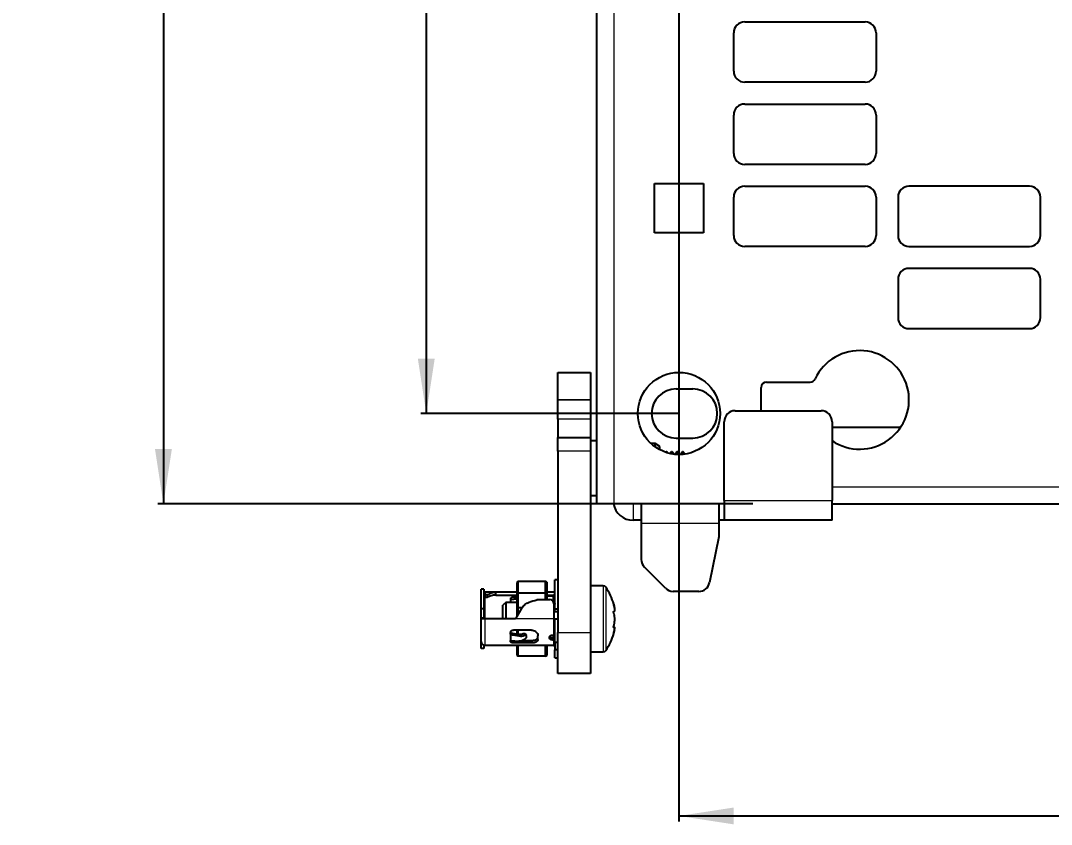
# Model space of a CAD drawing. Header units: millimetres. Extents: x -1019 to 1271, y -273 to 1986.
# Drawn here: x -1018.5 to -830.3, y -125.3 to 21.5 of the extents above; entities that cross this region are included whole.
import ezdxf

# ---------------------------------------------------------------- set-up
doc = ezdxf.new("R2010")
doc.units = ezdxf.units.MM
doc.layers.add('FORMAT', color=7, linetype='Continuous')
doc.styles.add('SLDTEXTSTYLE0', font='TXT', dxfattribs={"width": 0.75})
doc.dimstyles.new('SLDDIMSTYLE0', dxfattribs={"dimtxt": 20, "dimasz": 10, "dimexe": 0, "dimexo": 0.0625, "dimgap": 5, "dimtad": 2, "dimdec": 1, "dimrnd": 1e-09, "dimzin": 12, "dimdsep": 46, "dimtxsty": 'SLDTEXTSTYLE0', "dimsah": 1, "dimcen": 0.09, "dimadec": 0, "dimazin": 3, "dimtfac": 1, "dimtofl": 0, "dimtmove": 0, "dimatfit": 3, "dimfxl": 0, "dimfrac": 2, "dimtolj": 1, "dimtzin": 12, "dimarcsym": 0})

# ---------------------------------------------------------------- blocks, each defined once
blk = doc.blocks.new('_D')
at = {"layer": 'FORMAT'}
for p, q in [((-884.8, 1816.26), (-993.44, 1816.26)), ((-992.44, 1816.26), (-992.44, -66.76)), ((-884.8, -66.76), (-993.44, -66.76))]:
    blk.add_line(p, q, dxfattribs=at)
for points in [[(-992.44, 1816.26), (-993.98, 1806.26), (-990.9, 1806.26)], [(-992.44, -66.76), (-990.9, -56.76), (-993.98, -56.76)]]:
    blk.add_solid(points, dxfattribs=at)
at = {"layer": 'FORMAT', "insert": (-1018.22, 845.19), "char_height": 20, "attachment_point": 1, "rotation": 90, "style": 'SLDTEXTSTYLE0'}
blk.add_mtext('1883', dxfattribs=at)
blk = doc.blocks.new('_D_4')
at = {"layer": 'FORMAT'}
for p, q in [((-898.29, 874.74), (-898.29, -124.75)), ((-42.29, 874.74), (-42.29, -124.75)), ((-898.29, -123.75), (-42.29, -123.75))]:
    blk.add_line(p, q, dxfattribs=at)
for points in [[(-898.29, -123.75), (-888.29, -125.29), (-888.29, -122.21)], [(-42.29, -123.75), (-52.29, -122.21), (-52.29, -125.29)]]:
    blk.add_solid(points, dxfattribs=at)
at = {"layer": 'FORMAT', "insert": (-492.46, -97.97), "char_height": 20, "attachment_point": 1, "style": 'SLDTEXTSTYLE0'}
blk.add_mtext('856', dxfattribs=at)
blk = doc.blocks.new('_D_5')
at = {"layer": 'FORMAT'}
for p, q in [((-898.3, 1799.75), (-945.44, 1799.75)), ((-944.44, 1799.75), (-944.44, -50.25)), ((-898.3, -50.25), (-945.44, -50.25))]:
    blk.add_line(p, q, dxfattribs=at)
for points in [[(-944.44, 1799.75), (-945.98, 1789.75), (-942.9, 1789.75)], [(-944.44, -50.25), (-942.9, -40.25), (-945.98, -40.25)]]:
    blk.add_solid(points, dxfattribs=at)
at = {"layer": 'FORMAT', "insert": (-970.22, 845.19), "char_height": 20, "attachment_point": 1, "rotation": 90, "style": 'SLDTEXTSTYLE0'}
blk.add_mtext('1850', dxfattribs=at)

msp = doc.modelspace()

# ---------------------------------------------------------------- linework, layer by layer
at = {"color": 7, "linetype": 'Continuous', "lineweight": 25}
for p, q in [((-913.29, -66.75), (-913.29, 1816.25)), ((-886.29, 21.25), (-864.29, 21.25)), ((-888.29, 12.25), (-888.29, 19.25)), ((-862.29, 19.25), (-862.29, 12.25)), ((-864.29, 10.25), (-886.29, 10.25)), ((-886.29, 6.25), (-864.29, 6.25)), ((-888.29, -2.75), (-888.29, 4.25)), ((-862.29, 4.25), (-862.29, -2.75)), ((-864.29, -4.75), (-886.29, -4.75)), ((-902.79, -8.25), (-893.79, -8.25)), ((-902.79, -17.25), (-902.79, -8.25)), ((-893.79, -8.25), (-893.79, -17.25)), ((-886.29, -8.75), (-864.29, -8.75)), ((-834.29, -8.75), (-856.29, -8.75)), ((-888.29, -17.75), (-888.29, -10.75)), ((-862.29, -10.75), (-862.29, -17.75)), ((-858.29, -10.75), (-858.29, -17.75)), ((-832.29, -17.75), (-832.29, -10.75)), ((-893.79, -17.25), (-902.79, -17.25)), ((-864.29, -19.75), (-886.29, -19.75)), ((-856.29, -19.75), (-834.29, -19.75)), ((-834.29, -23.75), (-856.29, -23.75)), ((-858.29, -25.75), (-858.29, -32.75)), ((-832.29, -32.75), (-832.29, -25.75)), ((-856.29, -34.75), (-834.29, -34.75)), ((-920.44, -42.75), (-914.44, -42.75)), ((-920.44, -47.75), (-920.44, -42.75)), ((-914.44, -42.75), (-914.44, -47.75)), ((-882.29, -44.51), (-874.34, -44.51)), ((-898.79, -45.75), (-895.79, -45.75)), ((-883.29, -49.75), (-883.29, -45.51)), ((-920.44, -47.75), (-920.44, -47.76)), ((-920.44, -51.29), (-920.44, -47.76)), ((-914.44, -47.75), (-914.44, -47.76)), ((-914.44, -47.76), (-914.44, -51.29)), ((-888.04, -49.75), (-872.34, -49.75)), ((-920.44, -51.29), (-920.44, -54.64)), ((-914.44, -51.29), (-914.44, -54.64)), ((-890.04, -66.15), (-890.04, -51.75)), ((-870.34, -51.75), (-870.34, -66.15)), ((-870.34, -52.76), (-857.81, -52.76)), ((-920.44, -54.64), (-914.44, -54.64)), ((-920.44, -57.14), (-920.44, -54.64)), ((-914.44, -54.64), (-914.44, -57.14)), ((-913.29, -55.25), (-914.44, -55.25)), ((-902.65, -55.75), (-903.39, -55.75)), ((-901.79, -56.25), (-902.65, -55.75)), ((-902.65, -56.35), (-902.65, -55.75)), ((-901.79, -56.89), (-901.79, -56.25)), ((-898.79, -54.75), (-895.79, -54.75)), ((-920.44, -57.14), (-920.44, -90.25)), ((-914.44, -57.14), (-914.44, -90.25)), ((-900.66, -57.25), (-900.72, -57.35)), ((-900.52, -57.25), (-900.66, -57.25)), ((-900.66, -57.37), (-900.66, -57.25)), ((-900.38, -57.46), (-900.52, -57.25)), ((-900.52, -57.41), (-900.52, -57.25)), ((-899.66, -57.25), (-899.89, -57.58)), ((-899.52, -57.25), (-899.66, -57.25)), ((-899.66, -57.63), (-899.66, -57.25)), ((-899.21, -57.7), (-899.52, -57.25)), ((-899.52, -57.65), (-899.52, -57.25)), ((-898.66, -57.25), (-898.99, -57.72)), ((-898.52, -57.25), (-898.66, -57.25)), ((-898.66, -57.74), (-898.66, -57.25)), ((-898.17, -57.75), (-898.52, -57.25)), ((-898.52, -57.75), (-898.52, -57.25)), ((-897.66, -57.25), (-898, -57.75)), ((-897.54, -57.25), (-897.66, -57.25)), ((-897.66, -57.73), (-897.66, -57.25)), ((-897.29, -57.5), (-897.54, -57.25)), ((-897.54, -57.71), (-897.54, -57.25)), ((-897.29, -57.69), (-897.29, -57.5)), ((-914.44, -65.25), (-913.29, -65.25)), ((-910.19, -66.75), (-913.29, -66.75)), ((-905.19, -66.75), (-910.19, -66.75)), ((-905.19, -66.75), (-905.19, -70.35)), ((-891.04, -66.75), (-905.19, -66.75)), ((-891.04, -66.75), (-891.04, -70.35)), ((-890.04, -66.75), (-891.04, -66.75)), ((-890.04, -66.15), (-890.04, -69.75)), ((-870.34, -69.75), (-870.34, -66.15)), ((-870.34, -66.76), (-69.74, -66.76)), ((-905.19, -69.75), (-906.69, -69.75)), ((-905.19, -70.35), (-905.19, -76.92)), ((-890.04, -69.75), (-891.04, -69.75)), ((-891.04, -70.35), (-891.04, -72.75)), ((-870.34, -69.75), (-890.04, -69.75)), ((-891.04, -72.75), (-892.72, -81.14)), ((-900.77, -82.17), (-904.6, -78.34)), ((-927.72, -80.91), (-927.84, -81.14)), ((-927.72, -80.91), (-927.72, -83.06)), ((-922.64, -80.91), (-927.72, -80.91)), ((-922.64, -83.06), (-922.64, -80.91)), ((-922.44, -81.04), (-922.64, -80.91)), ((-920.44, -80.65), (-920.94, -80.65)), ((-920.94, -85.91), (-920.94, -80.65)), ((-933.94, -82.32), (-934.44, -82.32)), ((-934.44, -85.93), (-934.44, -82.32)), ((-933.94, -82.32), (-933.94, -85.93)), ((-927.84, -83.09), (-927.84, -81.14)), ((-922.44, -81.04), (-922.44, -83.07)), ((-912.11, -81.75), (-914.44, -81.75)), ((-894.68, -82.75), (-899.36, -82.75)), ((-931.74, -82.9), (-933.74, -82.9)), ((-933.24, -83.36), (-933.74, -83.36)), ((-933.74, -83.36), (-933.74, -83.81)), ((-933.74, -83.81), (-933.24, -83.81)), ((-933.24, -83.81), (-933.24, -83.36)), ((-931.74, -83.4), (-931.74, -82.9)), ((-927.84, -82.9), (-931.74, -82.9)), ((-931.74, -83.4), (-927.84, -83.4)), ((-929.04, -84.05), (-929.04, -84.21)), ((-929.04, -84.21), (-927.84, -84.09)), ((-929.04, -84.21), (-929.04, -84.75)), ((-928.54, -83.81), (-927.84, -83.81)), ((-927.72, -83.06), (-927.84, -83.09)), ((-927.84, -85.75), (-927.84, -83.09)), ((-927.72, -83.06), (-927.72, -85.75)), ((-922.64, -83.06), (-927.72, -83.06)), ((-924.04, -84.25), (-921.89, -84.25)), ((-922.64, -84.25), (-922.64, -83.06)), ((-922.44, -83.07), (-922.64, -83.06)), ((-921.14, -82.9), (-922.44, -82.9)), ((-922.44, -83.07), (-922.44, -84.25)), ((-922.44, -83.4), (-921.14, -83.4)), ((-921.24, -83.6), (-922.44, -83.6)), ((-921.24, -83.6), (-921.24, -84.63)), ((-921.24, -84.3), (-921.14, -84.3)), ((-933.94, -85.93), (-934.44, -85.93)), ((-934.44, -87.62), (-934.44, -85.93)), ((-933.94, -85.93), (-933.94, -87.62)), ((-929.94, -84.75), (-930.44, -85.25)), ((-930.44, -87.75), (-930.44, -85.25)), ((-927.84, -84.75), (-929.94, -84.75)), ((-929.94, -84.75), (-929.94, -87.75)), ((-926.98, -85.75), (-928.14, -87.75)), ((-927.72, -85.75), (-927.84, -85.75)), ((-927.84, -87.23), (-927.84, -85.75)), ((-926.98, -85.75), (-927.72, -85.75)), ((-927.72, -85.75), (-927.72, -87.03)), ((-920.94, -84.75), (-921.18, -84.75)), ((-921.14, -85), (-921.14, -87.75)), ((-920.94, -86.31), (-921.14, -86.3)), ((-920.94, -85.91), (-920.44, -85.91)), ((-920.94, -86.45), (-920.94, -85.91)), ((-920.44, -86.45), (-920.94, -86.45)), ((-910.05, -85.9), (-910.02, -85.9)), ((-933.94, -87.62), (-934.44, -87.62)), ((-934.44, -87.75), (-934.44, -87.62)), ((-933.74, -87.75), (-934.44, -87.75)), ((-934.44, -91.9), (-934.44, -87.75)), ((-933.94, -87.62), (-933.94, -87.75)), ((-928.14, -87.75), (-933.74, -87.75)), ((-920.94, -87.75), (-921.14, -87.75)), ((-920.94, -92.07), (-920.94, -87.75)), ((-920.94, -87.75), (-920.44, -87.75)), ((-929.04, -90.57), (-929.04, -90.24)), ((-925.24, -89.8), (-928.54, -89.8)), ((-927.84, -90.53), (-927.84, -89.8)), ((-927.72, -89.8), (-927.72, -90.57)), ((-920.44, -97.75), (-920.44, -90.25)), ((-914.44, -90.25), (-914.44, -97.75)), ((-910.08, -89.28), (-910.24, -89.28)), ((-934.44, -93.18), (-934.44, -91.9)), ((-929.04, -90.57), (-929.04, -91.7)), ((-929.04, -91.91), (-929.04, -91.7)), ((-925.24, -92.15), (-928.54, -92.15)), ((-926.96, -91.7), (-925.24, -91.7)), ((-926.16, -90.81), (-926.39, -90.51)), ((-926.11, -90.95), (-926.11, -90.97)), ((-924.04, -91.5), (-924.04, -90.83)), ((-921.94, -91.24), (-921.94, -91.12)), ((-921.39, -90.71), (-921.14, -90.71)), ((-921.39, -91.2), (-921.14, -91.2)), ((-921.39, -91.6), (-921.14, -91.6)), ((-921.24, -90.71), (-921.24, -91.2)), ((-921.24, -90.75), (-920.98, -90.75)), ((-920.44, -92.07), (-920.94, -92.07)), ((-920.94, -92.07), (-920.94, -93.39)), ((-933.94, -93.18), (-934.44, -93.18)), ((-933.94, -92.57), (-933.94, -93.18)), ((-931.74, -92.6), (-933.74, -92.6)), ((-921.14, -92.6), (-931.74, -92.6)), ((-927.84, -94.37), (-927.84, -92.6)), ((-927.72, -92.6), (-927.72, -94.6)), ((-922.64, -94.6), (-922.64, -92.6)), ((-922.44, -92.6), (-922.44, -94.47)), ((-920.94, -94.85), (-920.94, -93.39)), ((-920.44, -93.39), (-920.94, -93.39)), ((-914.44, -93.75), (-912.11, -93.75)), ((-927.84, -94.37), (-927.72, -94.6)), ((-922.64, -94.6), (-927.72, -94.6)), ((-922.64, -94.6), (-922.44, -94.47)), ((-920.94, -94.85), (-920.44, -94.85)), ((-914.44, -97.75), (-920.44, -97.75))]:
    msp.add_line(p, q, dxfattribs=at)
at = {"color": 8, "linetype": 'Continuous', "lineweight": 18}
for p, q in [((-910.19, 1816.25), (-910.19, -66.75)), ((-914.44, -47.75), (-920.44, -47.75)), ((-920.44, -47.76), (-914.44, -47.76)), ((-914.44, -51.29), (-920.44, -51.29)), ((-914.44, -57.14), (-920.44, -57.14)), ((-870.34, -63.66), (-69.74, -63.66)), ((-906.69, -66.75), (-906.69, -69.75)), ((-890.04, -66.15), (-870.34, -66.15)), ((-891.04, -70.35), (-905.19, -70.35)), ((-912.11, -81.75), (-912.11, -88.02)), ((-911.67, -81.98), (-911.67, -88.01)), ((-933.74, -83.81), (-933.74, -87.75)), ((-921.14, -84.3), (-921.14, -83.4)), ((-933.74, -87.75), (-933.74, -92.6)), ((-921.14, -87.75), (-928.14, -87.75)), ((-921.14, -90.71), (-921.14, -87.75)), ((-912.11, -88.02), (-912.11, -93.75)), ((-911.67, -88.01), (-911.67, -93.52)), ((-920.44, -90.25), (-914.44, -90.25)), ((-928.54, -91.7), (-928.54, -92.15)), ((-925.24, -92.15), (-925.24, -91.7)), ((-921.39, -91.2), (-921.39, -91.6)), ((-921.14, -92.6), (-921.14, -91.6))]:
    msp.add_line(p, q, dxfattribs=at)
at = {"color": 7, "linetype": 'Continuous', "lineweight": 25, "flags": 128}
for points in [[(-933.74, -82.9), (-933.88, -82.92), (-933.94, -82.93)], [(-920.94, -83.37), (-921, -83.39), (-921.14, -83.4)], [(-920.94, -84.28), (-921, -84.29), (-921.14, -84.3)], [(-910.02, -85.85), (-910.14, -85.33), (-910.2, -85.08)], [(-910.21, -90.45), (-910.14, -90.18), (-910.02, -89.67)], [(-921.24, -90.88), (-921.2, -90.79), (-921.18, -90.75)], [(-920.94, -90.83), (-920.94, -90.8), (-920.95, -90.78), (-920.97, -90.76), (-921, -90.74), (-921.03, -90.73), (-921.06, -90.71), (-921.1, -90.71), (-921.14, -90.71)], [(-920.94, -91.23), (-921, -91.21), (-921.14, -91.2)]]:
    msp.add_lwpolyline(points, dxfattribs=at)
at = {"color": 7, "linetype": 'Continuous', "lineweight": 25}
msp.add_circle((-898.29, -50.25), 7.5, dxfattribs=at)
for centre, radius, start, end in [((-886.29, 19.25), 2, 90, 180), ((-864.29, 19.25), 2, 0, 90), ((-886.29, 12.25), 2, 180, 270), ((-864.29, 12.25), 2, 270, 0), ((-886.29, 4.25), 2, 90, 180), ((-864.29, 4.25), 2, 0, 90), ((-886.29, -2.75), 2, 180, 270), ((-864.29, -2.75), 2, 270, 0), ((-886.29, -10.75), 2, 90, 180), ((-864.29, -10.75), 2, 0, 90), ((-856.29, -10.75), 2, 90, 180), ((-834.29, -10.75), 2, 0, 90), ((-886.29, -17.75), 2, 180, 270), ((-864.29, -17.75), 2, 270, 0), ((-856.29, -17.75), 2, 180, 270), ((-834.29, -17.75), 2, 270, 0), ((-856.29, -25.75), 2, 90, 180), ((-834.29, -25.75), 2, 0, 90), ((-856.29, -32.75), 2, 180, 270), ((-834.29, -32.75), 2, 270, 0), ((-865.29, -47.76), 9, 235.8673, 154.8493), ((-882.29, -45.51), 1, 90, 180), ((-874.34, -43.51), 1, 270, 334.8493), ((-898.79, -50.25), 4.5, 90, 270), ((-895.79, -50.25), 4.5, 270, 90), ((-888.04, -51.75), 2, 90, 180), ((-872.34, -51.75), 2, 0, 90), ((-906.69, -66.15), 3.6, 189.5941, 270), ((-903.19, -76.92), 2, 180, 225), ((-921.14, -82.7), 0.2, 270, 0), ((-912.11, -82.29), 0.54, 35.2515, 90), ((-919.84, -87.75), 10, 15.4963, 35.2515), ((-899.36, -80.75), 2, 225, 270), ((-894.68, -80.75), 2, 270, 348.6901), ((-933.74, -83.6), 0.2, 90, 180), ((-924.04, -85), 0.75, 90, 105.0484), ((-921.89, -85), 0.75, 0, 90), ((-921.04, -84.67), 0.0996, 305.5332, 356.0721), ((-933.74, -91.9), 0.7, 180, 270), ((-921.12, -91.78), 0.183, 7.3339, 95.8124), ((-919.84, -87.75), 10, 324.7485, 344.3485), ((-921.14, -92.8), 0.2, 0, 90), ((-912.11, -93.21), 0.54, 270, 324.7485)]:
    msp.add_arc(centre, radius, start, end, dxfattribs=at)
for points, knots in [([(-933.74, -82.9), (-933.74, -82.94), (-933.74, -83), (-933.74, -83.25), (-933.74, -83.36)], [0, 0, 0, 0, 0.559866, 1, 1, 1, 1]), ([(-931.74, -82.9), (-932.02, -82.94), (-932.52, -83), (-933.02, -83.25), (-933.24, -83.36)], [0, 0, 0, 0, 0.559911, 1, 1, 1, 1]), ([(-931.74, -83.4), (-932.02, -83.43), (-932.52, -83.47), (-933.02, -83.71), (-933.24, -83.81)], [0, 0, 0, 0, 0.559868, 1, 1, 1, 1]), ([(-929.04, -84.05), (-929.03, -84.02), (-929.02, -83.96), (-928.94, -83.89), (-928.81, -83.84), (-928.67, -83.81), (-928.58, -83.81), (-928.54, -83.81)], [0, 0, 0, 0, 0.214295, 0.42863, 0.64223, 0.856153, 1, 1, 1, 1]), ([(-926.98, -85.75), (-926.81, -85.54), (-926.46, -85.09), (-925.48, -84.62), (-924.72, -84.41), (-924.23, -84.28)], [0, 0, 0, 0, 0.254027, 0.526591, 1, 1, 1, 1]), ([(-920.94, -84.98), (-920.94, -84.99), (-920.94, -85.01), (-920.96, -85.04), (-921, -85.07), (-921.07, -85.08), (-921.12, -85.09), (-921.15, -85.09)], [0, 0, 0, 0, 0.187462, 0.362386, 0.517277, 0.750642, 1, 1, 1, 1]), ([(-920.94, -86.04), (-920.94, -86.05), (-920.94, -86.07), (-920.96, -86.09), (-921, -86.11), (-921.07, -86.11), (-921.11, -86.1), (-921.14, -86.1)], [0, 0, 0, 0, 0.195302, 0.377541, 0.538909, 0.761383, 1, 1, 1, 1]), ([(-910.24, -90.55), (-910.24, -90.55), (-910.24, -90.55), (-910.23, -90.52), (-910.19, -90.37), (-910.11, -90.05), (-910.04, -89.68), (-910.01, -89.41), (-910.03, -89.25), (-910.11, -89.29), (-910.19, -89.32), (-910.22, -89.31), (-910.23, -89.3), (-910.24, -89.28), (-910.24, -89.25), (-910.24, -89.22), (-910.23, -89.16), (-910.17, -88.93), (-910.08, -88.56), (-910.01, -88.07), (-910.02, -87.57), (-910.08, -87.14), (-910.16, -86.83), (-910.22, -86.61), (-910.23, -86.53), (-910.24, -86.49), (-910.24, -86.46), (-910.24, -86.44), (-910.23, -86.41), (-910.18, -86.37), (-910.1, -86.39), (-910.03, -86.35), (-910.01, -86.2), (-910.03, -85.89), (-910.1, -85.49), (-910.19, -85.16), (-910.22, -85.01), (-910.24, -84.97), (-910.24, -84.96), (-910.24, -84.95), (-910.24, -84.96), (-910.23, -85), (-910.19, -85.13), (-910.16, -85.26), (-910.14, -85.36)], [0, 0, 0, 0, 0.002669, 0.006422, 0.016822, 0.063309, 0.118617, 0.153644, 0.188957, 0.265945, 0.291246, 0.303925, 0.310299, 0.31305, 0.315831, 0.318218, 0.322425, 0.335452, 0.396277, 0.457638, 0.493644, 0.54503, 0.602606, 0.617005, 0.624239, 0.627149, 0.630093, 0.632606, 0.636406, 0.647212, 0.695726, 0.751897, 0.78647, 0.821241, 0.889001, 0.922439, 0.936242, 0.940574, 0.943357, 0.945726, 0.94809, 0.952284, 0.965237, 1, 1, 1, 1]), ([(-910.02, -85.89), (-910.01, -85.9), (-910.01, -85.9), (-910.02, -85.85), (-910.02, -85.85)], [0, 0, 0, 0, 0.963374, 1, 1, 1, 1]), ([(-929.04, -90.24), (-929.03, -90.2), (-929.02, -90.1), (-928.94, -89.97), (-928.81, -89.86), (-928.67, -89.81), (-928.58, -89.8), (-928.54, -89.8)], [0, 0, 0, 0, 0.214373, 0.428779, 0.642592, 0.856666, 1, 1, 1, 1]), ([(-929.04, -90.28), (-928.61, -90.38), (-928.02, -90.51), (-927.2, -90.62), (-926.91, -90.5), (-926.76, -90.44)], [0, 0, 0, 0, 0.56666, 0.780905, 1, 1, 1, 1]), ([(-925.24, -89.8), (-925.1, -89.81), (-924.83, -89.84), (-924.47, -90.02), (-924.21, -90.29), (-924.06, -90.57), (-924.04, -90.75), (-924.04, -90.83)], [0, 0, 0, 0, 0.213238, 0.42649, 0.63916, 0.849598, 1, 1, 1, 1]), ([(-929.04, -90.57), (-928.54, -90.68), (-927.87, -90.82), (-926.97, -90.93), (-926.67, -90.81), (-926.51, -90.75)], [0, 0, 0, 0, 0.587693, 0.790818, 1, 1, 1, 1]), ([(-929.04, -91.7), (-928.54, -91.76), (-927.87, -91.85), (-926.97, -91.74), (-926.67, -91.57), (-926.51, -91.48)], [0, 0, 0, 0, 0.587693, 0.790818, 1, 1, 1, 1]), ([(-928.54, -92.15), (-928.59, -92.15), (-928.71, -92.14), (-928.86, -92.1), (-928.97, -92.05), (-929.03, -91.98), (-929.04, -91.93), (-929.04, -91.91)], [0, 0, 0, 0, 0.214445, 0.428893, 0.643239, 0.857188, 1, 1, 1, 1]), ([(-926.76, -90.44), (-926.72, -90.43), (-926.62, -90.41), (-926.5, -90.42), (-926.45, -90.46), (-926.43, -90.47)], [0, 0, 0, 0, 0.3691258, 0.7382556, 1, 1, 1, 1]), ([(-926.11, -90.95), (-926.12, -90.91), (-926.13, -90.83), (-926.2, -90.76), (-926.31, -90.72), (-926.42, -90.72), (-926.49, -90.74), (-926.51, -90.75)], [0, 0, 0, 0, 0.225883, 0.451767, 0.67765, 0.903524, 1, 1, 1, 1]), ([(-926.51, -91.48), (-926.47, -91.46), (-926.37, -91.41), (-926.24, -91.29), (-926.15, -91.16), (-926.12, -91.05), (-926.11, -90.99), (-926.11, -90.97)], [0, 0, 0, 0, 0.225867, 0.451734, 0.677598, 0.903479, 1, 1, 1, 1]), ([(-926.39, -90.52), (-926.4, -90.5), (-926.41, -90.49), (-926.43, -90.47), (-926.43, -90.47)], [0, 0, 0, 0, 0.872289, 1, 1, 1, 1]), ([(-925.24, -91.7), (-925.1, -91.69), (-924.83, -91.68), (-924.48, -91.59), (-924.21, -91.44), (-924.06, -91.24), (-924.04, -91.1), (-924.04, -91.03)], [0, 0, 0, 0, 0.212875, 0.425767, 0.637937, 0.847353, 1, 1, 1, 1]), ([(-924.04, -91.5), (-924.05, -91.59), (-924.08, -91.75), (-924.28, -91.94), (-924.57, -92.07), (-924.91, -92.14), (-925.14, -92.15), (-925.24, -92.15)], [0, 0, 0, 0, 0.212833, 0.42585, 0.635542, 0.846587, 1, 1, 1, 1]), ([(-921.94, -91.12), (-921.93, -91.08), (-921.92, -90.99), (-921.83, -90.86), (-921.69, -90.77), (-921.53, -90.71), (-921.43, -90.71), (-921.39, -90.71)], [0, 0, 0, 0, 0.214305, 0.42865, 0.642279, 0.856223, 1, 1, 1, 1]), ([(-921.39, -91.6), (-921.45, -91.6), (-921.57, -91.59), (-921.74, -91.53), (-921.86, -91.44), (-921.93, -91.34), (-921.94, -91.27), (-921.94, -91.24)], [0, 0, 0, 0, 0.214393, 0.428789, 0.643061, 0.856854, 1, 1, 1, 1]), ([(-921.9, -90.98), (-921.88, -91.01), (-921.83, -91.08), (-921.69, -91.16), (-921.53, -91.2), (-921.43, -91.2), (-921.39, -91.2)], [0, 0, 0, 0, 0.252501, 0.531568, 0.811143, 1, 1, 1, 1])]:
    msp.add_open_spline(points, degree=3, knots=knots, dxfattribs=at)
at = {"color": 8, "linetype": 'Continuous', "lineweight": 18}
msp.add_open_spline([(-926.51, -90.75), (-926.56, -90.7), (-926.62, -90.62), (-926.71, -90.51), (-926.75, -90.46), (-926.76, -90.44)], degree=3, knots=[0, 0, 0, 0, 0.502362, 0.815418, 1, 1, 1, 1], dxfattribs=at)

# ---------------------------------------------------------------- dimensions: what is measured, and where the dimension line sits
at = {"layer": 'FORMAT'}
for base, p1, p2, angle, picture, middle in [((-992.44, -66.76), (-884.79, 1816.26), (-884.79, -66.76), 90, '_D', (-992.44, 874.75)), ((-944.44, -50.25), (-898.29, 1799.75), (-898.29, -50.25), 90, '_D_5', (-944.44, 874.75)), ((-42.29, -123.75), (-898.29, 874.75), (-42.29, 874.75), 0, '_D_4', (-470.29, -123.75))]:
    dim = msp.add_linear_dim(base=base, p1=p1, p2=p2, angle=angle, dimstyle='SLDDIMSTYLE0', dxfattribs=at)
    dim.commit()
    dim.dimension.update_dxf_attribs({"geometry": picture, "text_midpoint": middle, "dimtype": 160})

doc.saveas('drawing.dxf')
